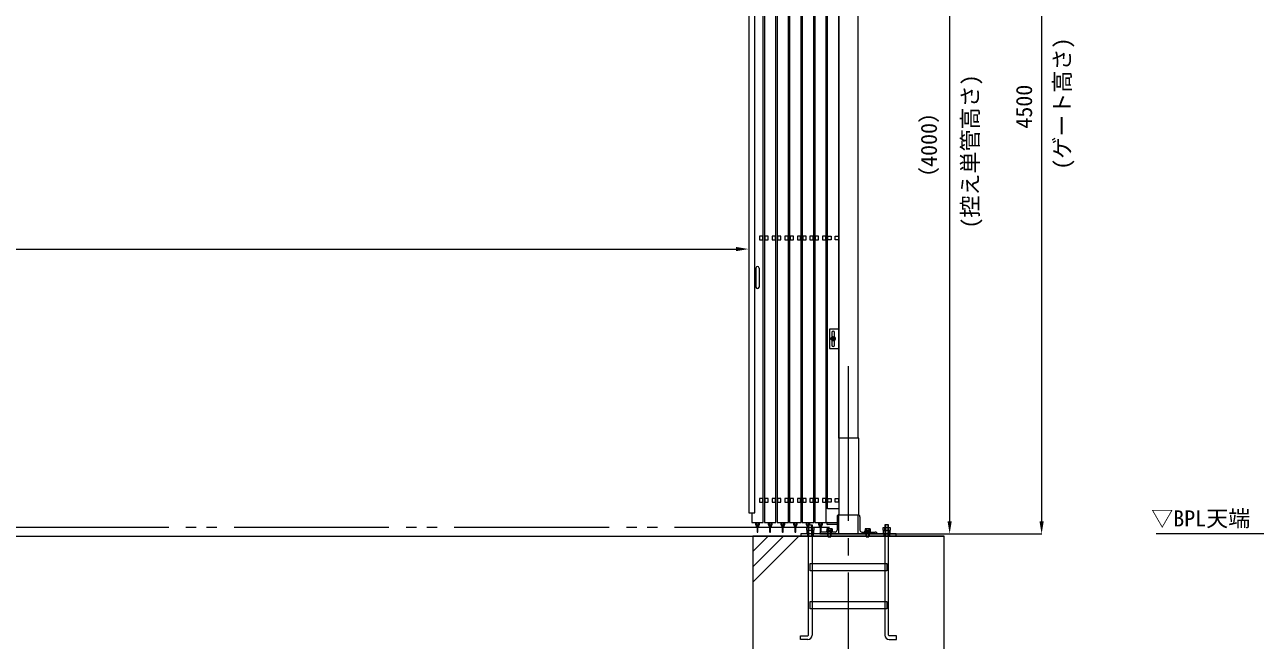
# Model space of a CAD drawing. Units: millimetres, scale not verified. Extents: x -20976 to 3174, y -17325 to 17325.
# Drawn here: x -11346 to -4908, y -14089 to -10870 of the extents above; entities that cross this region are included whole.
import ezdxf
from ezdxf.enums import TextEntityAlignment as Align

# ---------------------------------------------------------------- set-up
doc = ezdxf.new("R2010")
doc.units = ezdxf.units.MM
doc.header["$LTSCALE"] = 90
for name, pattern in [('CHAIN2', [12, 9, -1, 1, -1]), ('DASHED1', [1.8, 1.2, -0.6]), ('DOUBLE_CHAIN2', [12.8, 9, -1, 0.6, -0.6, 0.6, -1])]:
    doc.linetypes.add(name, pattern=pattern)
for name, color, linetype, lineweight in [('0-4_ﾊﾝﾄﾞﾙ', 7, 'Continuous', 18), ('0-5_ﾍﾞｰｽﾗｲﾝ', 5, 'Continuous', 18), ('0-6_ﾎﾞﾙﾄ類', 2, 'Continuous', 18), ('0-8_ﾜｲﾔｰﾛｰﾌﾟ', 7, 'DOUBLE_CHAIN2', 18), ('0-9_基礎工事用PCA大', 7, 'Continuous', 18), ('0-B_寸法', 3, 'Continuous', 18), ('0-C_側固定棒', 7, 'Continuous', 18), ('1-0_中央走行棒', 7, 'Continuous', 18), ('1-1_中央走行棒右', 7, 'Continuous', 18), ('1-4_通芯', 1, 'CHAIN2', 18), ('1-8_標準柱', 7, 'Continuous', 18), ('1-9_文字', 7, 'Continuous', 18)]:
    doc.layers.add(name, color=color, linetype=linetype, lineweight=lineweight)
doc.styles.add('ＭＳ ゴシック', font='')
doc.styles.get('ＭＳ ゴシック').set_extended_font_data('MS Gothic')

msp = doc.modelspace()

# ---------------------------------------------------------------- linework, layer by layer
at = {"layer": '0-4_ﾊﾝﾄﾞﾙ'}
for p, q in [((-7520.24, -12142.44), (-7520.24, -12242.44)), ((-7504.24, -12142.44), (-7504.24, -12242.44))]:
    msp.add_line(p, q, dxfattribs=at)
for centre, start, end in [((-7512.24, -12142.44), 0, 180), ((-7512.24, -12242.44), 180, 0)]:
    msp.add_arc(centre, 8, start, end, dxfattribs=at)
at = {"layer": '0-5_ﾍﾞｰｽﾗｲﾝ'}
for p, q in [((-20296.24, -13545), (-6536.24, -13545)), ((-6786.24, -13533), (-6026.24, -13533)), ((-3446.24, -13533), (-5427.51, -13533))]:
    msp.add_line(p, q, dxfattribs=at)
at = {"layer": '0-6_ﾎﾞﾙﾄ類'}
for p, q in [((-7245.76, -13512.97), (-7245.76, -13498.4)), ((-7245.76, -13515.83), (-7245.76, -13530.4)), ((-7226.71, -13512.97), (-7226.71, -13498.4)), ((-7226.71, -13515.83), (-7226.71, -13530.4)), ((-7148.08, -13506), (-7149.91, -13507.06)), ((-7149.91, -13507.06), (-7149.91, -13515.8)), ((-7149.91, -13515.8), (-7122.57, -13515.8)), ((-7148.08, -13506), (-7124.41, -13506)), ((-7147.48, -13516), (-7124.99, -13516)), ((-7143.08, -13507.06), (-7143.08, -13515.8)), ((-7137.43, -13519), (-7136.36, -13523)), ((-7136.12, -13519), (-7135.05, -13523)), ((-7129.4, -13507.06), (-7129.4, -13515.8)), ((-7124.41, -13506), (-7122.57, -13507.06)), ((-7122.57, -13507.06), (-7122.57, -13515.8)), ((-6948.07, -13506), (-6949.91, -13507.06)), ((-6949.91, -13507.06), (-6949.91, -13515.8)), ((-6949.91, -13515.8), (-6922.58, -13515.8)), ((-6948.07, -13506), (-6924.4, -13506)), ((-6947.49, -13516), (-6925, -13516)), ((-6943.08, -13507.06), (-6943.08, -13515.8)), ((-6937.43, -13519), (-6936.36, -13523)), ((-6936.12, -13519), (-6935.04, -13523)), ((-6929.41, -13507.06), (-6929.41, -13515.8)), ((-6924.4, -13506), (-6922.58, -13507.06)), ((-6922.58, -13507.06), (-6922.58, -13515.8)), ((-6845.76, -13512.97), (-6845.76, -13498.4)), ((-6845.76, -13515.83), (-6845.76, -13530.4)), ((-6826.72, -13512.97), (-6826.72, -13498.4)), ((-6826.72, -13515.83), (-6826.72, -13530.4)), ((-7144.24, -13545), (-7144.24, -13523)), ((-7144.24, -13545), (-7143.01, -13547.8)), ((-7143.01, -13547.8), (-7143.01, -13523)), ((-7128.24, -13545), (-7128.24, -13523)), ((-6944.24, -13545), (-6944.24, -13523)), ((-6944.24, -13545), (-6943.01, -13547.8)), ((-6943.01, -13547.8), (-6943.01, -13523)), ((-6928.24, -13545), (-6928.24, -13523))]:
    msp.add_line(p, q, dxfattribs=at)
for points in [[(-7111.33, -12503.94), (-7106.43, -12512.44), (-7111.33, -12520.94), (-7121.15, -12520.94), (-7126.06, -12512.44), (-7121.15, -12503.94)], [(-7254.71, -13512.97), (-7254.71, -13498.4), (-7217.77, -13498.4), (-7217.77, -13512.97), (-7220.24, -13514.4), (-7252.24, -13514.4)], [(-7254.71, -13515.83), (-7254.71, -13530.4), (-7217.77, -13530.4), (-7217.77, -13515.83), (-7220.24, -13514.4), (-7252.24, -13514.4)], [(-7122.24, -13516), (-7122.24, -13519), (-7150.24, -13519), (-7150.24, -13516)], [(-7150.24, -13519), (-7122.24, -13519), (-7122.24, -13523), (-7150.24, -13523)], [(-6922.24, -13516), (-6922.24, -13519), (-6950.24, -13519), (-6950.24, -13516)], [(-6950.24, -13519), (-6922.24, -13519), (-6922.24, -13523), (-6950.24, -13523)], [(-6854.72, -13512.97), (-6854.72, -13498.4), (-6817.76, -13498.4), (-6817.76, -13512.97), (-6820.24, -13514.4), (-6852.24, -13514.4)], [(-6854.72, -13515.83), (-6854.72, -13530.4), (-6817.76, -13530.4), (-6817.76, -13515.83), (-6820.24, -13514.4), (-6852.24, -13514.4)], [(-7254.24, -13530.4), (-7218.24, -13530.4), (-7218.24, -13533), (-7254.24, -13533)], [(-6854.24, -13530.4), (-6818.24, -13530.4), (-6818.24, -13533), (-6854.24, -13533)]]:
    msp.add_lwpolyline(points, close=True, dxfattribs=at)
for points in [[(-7144.24, -13545), (-7128.24, -13545), (-7129.47, -13547.8)], [(-7143.01, -13547.8), (-7129.47, -13547.8), (-7129.47, -13523)], [(-6944.24, -13545), (-6928.24, -13545), (-6929.47, -13547.8)], [(-6943.01, -13547.8), (-6929.47, -13547.8), (-6929.47, -13523)]]:
    msp.add_lwpolyline(points, dxfattribs=at)
for radius in [11, 8.5, 4.76, 4.22]:
    msp.add_circle((-7116.24, -12512.44), radius, dxfattribs=at)
for centre, radius, start, end in [((-7116.24, -12512.44), 8.9, 132.757, 167.243), ((-7116.24, -12512.44), 8.9, 192.757, 227.243), ((-7116.24, -12512.44), 8.9, 72.757, 107.243), ((-7116.24, -12512.44), 8.9, 252.757, 287.243), ((-7116.24, -12512.44), 8.9, 12.757, 47.243), ((-7116.24, -12512.44), 8.9, 312.757, 347.243), ((-7250.24, -13505.22), 8.96, 240, 300), ((-7250.24, -13523.58), 8.96, 60, 120), ((-7236.24, -13481.95), 32.45, 252.932, 287.068), ((-7236.24, -13546.85), 32.45, 72.932, 107.068), ((-7222.24, -13505.23), 8.95, 239.975, 300.025), ((-7222.24, -13523.57), 8.95, 59.975, 120.025), ((-7146.49, -13512.05), 6.05, 55.616, 124.384), ((-7147.48, -13515.8), 0.198, 180, 270), ((-7136.24, -13528.61), 22.62, 72.412, 107.588), ((-7125.99, -13512.05), 6.05, 55.616, 124.384), ((-7124.99, -13515.8), 0.198, 270, 0), ((-6946.49, -13512.05), 6.05, 55.616, 124.384), ((-6947.49, -13515.8), 0.198, 180, 270), ((-6936.24, -13528.61), 22.62, 72.412, 107.588), ((-6925.99, -13512.05), 6.05, 55.616, 124.384), ((-6925, -13515.8), 0.198, 270, 0), ((-6850.24, -13505.22), 8.96, 240, 300), ((-6850.24, -13523.58), 8.96, 60, 120), ((-6836.24, -13481.95), 32.45, 252.932, 287.068), ((-6836.24, -13546.85), 32.45, 72.932, 107.068), ((-6822.24, -13505.23), 8.95, 239.975, 300.025), ((-6822.24, -13523.57), 8.95, 59.975, 120.025)]:
    msp.add_arc(centre, radius, start, end, dxfattribs=at)
at = {"layer": '0-8_ﾜｲﾔｰﾛｰﾌﾟ'}
msp.add_line((-7136.24, -13500), (-18737.84, -13500), dxfattribs=at)
at = {"layer": '0-9_基礎工事用PCA大'}
for p, q in [((-7536.24, -13785), (-7296.24, -13545)), ((-7536.24, -13705), (-7376.24, -13545)), ((-7536.24, -13625), (-7456.24, -13545)), ((-7226.71, -13725), (-7226.71, -13887)), ((-6845.77, -13725), (-6845.77, -13887)), ((-7226.71, -13925), (-7226.71, -14062)), ((-6845.77, -13925), (-6845.77, -14062))]:
    msp.add_line(p, q, dxfattribs=at)
at = {"layer": '0-9_基礎工事用PCA大', "color": 4, "linetype": 'DASHED1', "lineweight": 9}
for p, q in [((-7250.93, -13533), (-7250.93, -13545)), ((-7221.24, -13533), (-7221.24, -13545)), ((-7144.24, -13533), (-7144.24, -13545)), ((-7128.24, -13533), (-7128.24, -13545)), ((-6944.24, -13533), (-6944.24, -13545)), ((-6928.24, -13533), (-6928.24, -13545)), ((-6851.24, -13533), (-6851.24, -13545)), ((-6821.24, -13533), (-6821.24, -13545)), ((-7226.71, -13687), (-7226.71, -13725)), ((-6845.77, -13687), (-6845.77, -13725)), ((-7226.71, -13887), (-7226.71, -13925)), ((-6845.77, -13887), (-6845.77, -13925))]:
    msp.add_line(p, q, dxfattribs=at)
at = {"layer": '0-9_基礎工事用PCA大'}
for points in [[(-7245.76, -14061.95), (-7245.76, -13485), (-7226.71, -13485), (-7226.71, -13687)], [(-7245.76, -13547.5), (-7243.26, -13545), (-7243.26, -13485), (-7229.21, -13485), (-7229.21, -13545), (-7226.71, -13547.5)], [(-6826.72, -14061.95), (-6826.72, -13485), (-6845.77, -13485), (-6845.77, -13687)], [(-6826.72, -13547.5), (-6829.22, -13545), (-6829.22, -13485), (-6843.27, -13485), (-6843.27, -13545), (-6845.77, -13547.5)], [(-7249.72, -14085), (-7286.71, -14085), (-7286.71, -14065.95), (-7249.76, -14065.95)], [(-6822.76, -14085), (-6785.77, -14085), (-6785.77, -14065.95), (-6822.71, -14065.95)]]:
    msp.add_lwpolyline(points, dxfattribs=at)
for points in [[(-7536.24, -14545), (-6536.24, -14545), (-6536.24, -13545), (-7536.24, -13545)], [(-7286.24, -13545), (-6786.24, -13545), (-6786.24, -13533), (-7286.24, -13533)], [(-7236.24, -13687), (-6836.24, -13687), (-6836.24, -13725), (-7236.24, -13725)], [(-7236.24, -13887), (-6836.24, -13887), (-6836.24, -13925), (-7236.24, -13925)]]:
    msp.add_lwpolyline(points, close=True, dxfattribs=at)
for centre, radius, start, end in [((-7249.76, -14061.95), 4, 270, 0), ((-7249.72, -14062), 23, 270, 0), ((-6822.76, -14062), 23, 180, 270), ((-6822.71, -14061.95), 4, 180, 270)]:
    msp.add_arc(centre, radius, start, end, dxfattribs=at)
at = {"layer": '0-B_寸法'}
for p, q in [((-6026.24, -9099), (-6026.24, -13467)), ((-6507.24, -9599), (-6507.24, -13467)), ((-7558.24, -11602.8), (-7558.24, -12044.4)), ((-18212.24, -12043.4), (-7624.24, -12043.4)), ((-6985.24, -13533), (-6025.24, -13533)), ((-6880.09, -13533), (-6506.24, -13533))]:
    msp.add_line(p, q, dxfattribs=at)
at = {"layer": '0-B_寸法', "color": 91}
for points in [[(-7624.24, -12032.4), (-7558.24, -12043.4), (-7624.24, -12054.4)], [(-6518.24, -13467), (-6507.24, -13533), (-6496.24, -13467)], [(-6037.24, -13467), (-6026.24, -13533), (-6015.24, -13467)]]:
    msp.add_solid(points, dxfattribs=at)
at = {"layer": '0-C_側固定棒'}
for points in [[(-7146.24, -13347.44), (-7146.24, -9732.44), (-7086.24, -9732.44), (-7086.24, -13402.44), (-7146.24, -13402.44)], [(-7126.59, -11995.94), (-7143.89, -11995.94), (-7143.89, -11975.94), (-7126.59, -11975.94)], [(-7088.59, -11995.94), (-7105.89, -11995.94), (-7105.89, -11975.94), (-7088.59, -11975.94)], [(-7126.59, -13367.44), (-7143.89, -13367.44), (-7143.89, -13347.44), (-7126.59, -13347.44)], [(-7088.59, -13367.44), (-7105.89, -13367.44), (-7105.89, -13347.44), (-7088.59, -13347.44)]]:
    msp.add_lwpolyline(points, close=True, dxfattribs=at)
at = {"layer": '1-0_中央走行棒'}
for p, q in [((-7454.79, -13485.54), (-7454.79, -13472.44)), ((-7449.79, -13485.54), (-7449.79, -13472.44)), ((-7448.74, -13486.94), (-7448.74, -13521.94)), ((-7443.74, -13521.94), (-7443.74, -13486.94)), ((-7442.79, -13472.44), (-7442.79, -13485.54)), ((-7437.79, -13472.44), (-7437.79, -13485.54)), ((-7388.79, -13485.54), (-7388.79, -13472.44)), ((-7383.79, -13485.54), (-7383.79, -13472.44)), ((-7382.74, -13486.94), (-7382.74, -13521.94)), ((-7377.74, -13521.94), (-7377.74, -13486.94)), ((-7376.79, -13472.44), (-7376.79, -13485.54)), ((-7371.79, -13472.44), (-7371.79, -13485.54)), ((-7322.79, -13485.54), (-7322.79, -13472.44)), ((-7317.79, -13485.54), (-7317.79, -13472.44)), ((-7316.74, -13486.94), (-7316.74, -13521.94)), ((-7311.74, -13521.94), (-7311.74, -13486.94)), ((-7310.79, -13472.44), (-7310.79, -13485.54)), ((-7305.8, -13472.44), (-7305.8, -13485.54)), ((-7256.79, -13485.54), (-7256.79, -13472.44)), ((-7251.8, -13485.54), (-7251.8, -13472.44)), ((-7250.74, -13486.94), (-7250.74, -13498.4)), ((-7244.79, -13472.44), (-7244.79, -13485)), ((-7239.79, -13472.44), (-7239.79, -13485)), ((-7190.79, -13485.54), (-7190.79, -13472.44)), ((-7185.79, -13485.54), (-7185.79, -13472.44)), ((-7184.74, -13486.94), (-7184.74, -13521.94)), ((-7179.74, -13521.94), (-7179.74, -13486.94)), ((-7178.79, -13472.44), (-7178.79, -13485.54)), ((-7173.79, -13472.44), (-7173.79, -13485.54))]:
    msp.add_line(p, q, dxfattribs=at)
for points in [[(-7471.24, -9252.44), (-7476.24, -9252.44), (-7476.24, -13472.44), (-7416.24, -13472.44), (-7416.24, -9252.44), (-7421.24, -9252.44)], [(-7405.24, -9252.44), (-7410.24, -9252.44), (-7410.24, -13472.44), (-7350.24, -13472.44), (-7350.24, -9252.44), (-7355.24, -9252.44)], [(-7339.24, -9252.44), (-7344.24, -9252.44), (-7344.24, -13472.44), (-7284.24, -13472.44), (-7284.24, -9252.44), (-7289.24, -9252.44)], [(-7273.24, -9252.44), (-7278.24, -9252.44), (-7278.24, -13472.44), (-7218.24, -13472.44), (-7218.24, -9301)], [(-7212.24, -9307), (-7212.24, -13472.44), (-7152.24, -13472.44), (-7152.24, -9558.99)]]:
    msp.add_lwpolyline(points, dxfattribs=at)
for points in [[(-7473.89, -11995.94), (-7456.59, -11995.94), (-7456.59, -11975.94), (-7473.89, -11975.94)], [(-7435.89, -11995.94), (-7418.59, -11995.94), (-7418.59, -11975.94), (-7435.89, -11975.94)], [(-7407.89, -11995.94), (-7390.59, -11995.94), (-7390.59, -11975.94), (-7407.89, -11975.94)], [(-7369.89, -11995.94), (-7352.59, -11995.94), (-7352.59, -11975.94), (-7369.89, -11975.94)], [(-7341.89, -11995.94), (-7324.59, -11995.94), (-7324.59, -11975.94), (-7341.89, -11975.94)], [(-7303.89, -11995.94), (-7286.59, -11995.94), (-7286.59, -11975.94), (-7303.89, -11975.94)], [(-7275.89, -11995.94), (-7258.59, -11995.94), (-7258.59, -11975.94), (-7275.89, -11975.94)], [(-7237.89, -11995.94), (-7220.59, -11995.94), (-7220.59, -11975.94), (-7237.89, -11975.94)], [(-7209.89, -11995.94), (-7192.59, -11995.94), (-7192.59, -11975.94), (-7209.89, -11975.94)], [(-7171.89, -11995.94), (-7154.59, -11995.94), (-7154.59, -11975.94), (-7171.89, -11975.94)], [(-7473.89, -13367.44), (-7456.59, -13367.44), (-7456.59, -13347.44), (-7473.89, -13347.44)], [(-7435.89, -13367.44), (-7418.59, -13367.44), (-7418.59, -13347.44), (-7435.89, -13347.44)], [(-7407.89, -13367.44), (-7390.59, -13367.44), (-7390.59, -13347.44), (-7407.89, -13347.44)], [(-7369.89, -13367.44), (-7352.59, -13367.44), (-7352.59, -13347.44), (-7369.89, -13347.44)], [(-7341.89, -13367.44), (-7324.59, -13367.44), (-7324.59, -13347.44), (-7341.89, -13347.44)], [(-7303.89, -13367.44), (-7286.59, -13367.44), (-7286.59, -13347.44), (-7303.89, -13347.44)], [(-7275.89, -13367.44), (-7258.59, -13367.44), (-7258.59, -13347.44), (-7275.89, -13347.44)], [(-7237.89, -13367.44), (-7220.59, -13367.44), (-7220.59, -13347.44), (-7237.89, -13347.44)], [(-7209.89, -13367.44), (-7192.59, -13367.44), (-7192.59, -13347.44), (-7209.89, -13347.44)], [(-7171.89, -13367.44), (-7154.59, -13367.44), (-7154.59, -13347.44), (-7171.89, -13347.44)]]:
    msp.add_lwpolyline(points, close=True, dxfattribs=at)
for centre, radius, start, end in [((-7446.29, -13485.54), 8.5, 180, 253.254), ((-7446.29, -13485.54), 3.5, 180, 225.592), ((-7446.24, -13486.94), 2.5, 0, 180), ((-7446.29, -13485.54), 8.5, 287.463, 0), ((-7446.29, -13485.54), 3.5, 316.787, 0), ((-7380.29, -13485.54), 8.5, 180, 253.254), ((-7380.29, -13485.54), 3.5, 180, 225.592), ((-7380.24, -13486.94), 2.5, 0, 180), ((-7380.29, -13485.54), 8.5, 287.463, 0), ((-7380.29, -13485.54), 3.5, 316.787, 0), ((-7314.29, -13485.54), 8.5, 180, 253.254), ((-7314.29, -13485.54), 3.5, 180, 225.592), ((-7314.24, -13486.94), 2.5, 0, 180), ((-7314.29, -13485.54), 8.5, 287.463, 0), ((-7314.29, -13485.54), 3.5, 316.787, 0), ((-7248.29, -13485.54), 8.5, 180, 253.254), ((-7248.29, -13485.54), 3.5, 180, 225.592), ((-7248.24, -13486.94), 2.5, 8.11, 180), ((-7182.29, -13485.54), 8.5, 180, 253.254), ((-7182.29, -13485.54), 3.5, 180, 225.592), ((-7182.24, -13486.94), 2.5, 0, 180), ((-7182.29, -13485.54), 8.5, 287.463, 0), ((-7182.29, -13485.54), 3.5, 316.787, 0), ((-7446.24, -13521.94), 2.5, 180, 0), ((-7380.24, -13521.94), 2.5, 180, 0), ((-7314.24, -13521.94), 2.5, 180, 0), ((-7182.24, -13521.94), 2.5, 180, 0)]:
    msp.add_arc(centre, radius, start, end, dxfattribs=at)
at = {"layer": '1-1_中央走行棒右'}
for p, q in [((-7520.79, -13485.54), (-7520.79, -13472.44)), ((-7515.79, -13485.54), (-7515.79, -13472.44)), ((-7514.74, -13486.94), (-7514.74, -13521.94)), ((-7509.74, -13521.94), (-7509.74, -13486.94)), ((-7508.79, -13472.44), (-7508.79, -13485.54)), ((-7503.8, -13472.44), (-7503.8, -13485.54))]:
    msp.add_line(p, q, dxfattribs=at)
msp.add_lwpolyline([(-7542.24, -13422.44), (-7542.24, -13472.44), (-7482.24, -13472.44), (-7482.24, -9252.44), (-7487.24, -9252.44)], dxfattribs=at)
for points in [[(-7558.24, -13422.44), (-7526.24, -13422.44), (-7526.24, -10672.44), (-7558.24, -10672.44)], [(-7501.89, -11995.94), (-7484.59, -11995.94), (-7484.59, -11975.94), (-7501.89, -11975.94)], [(-7501.89, -13367.44), (-7484.59, -13367.44), (-7484.59, -13347.44), (-7501.89, -13347.44)]]:
    msp.add_lwpolyline(points, close=True, dxfattribs=at)
for centre, radius, start, end in [((-7512.29, -13485.54), 8.5, 180, 253.254), ((-7512.29, -13485.54), 3.5, 180, 225.592), ((-7512.24, -13486.94), 2.5, 0, 180), ((-7512.29, -13485.54), 8.5, 287.463, 0), ((-7512.29, -13485.54), 3.5, 316.787, 0), ((-7512.24, -13521.94), 2.5, 180, 0)]:
    msp.add_arc(centre, radius, start, end, dxfattribs=at)
at = {"layer": '1-4_通芯'}
msp.add_line((-7036.24, -14545), (-7036.24, -12633), dxfattribs=at)
at = {"layer": '1-8_標準柱'}
for p, q in [((-7086.24, -13033), (-7086.24, -9583)), ((-6986.24, -13033), (-6986.24, -9583)), ((-7123.74, -12480), (-7123.74, -12504.39)), ((-7108.74, -12504.39), (-7108.74, -12480)), ((-7123.74, -12520.49), (-7123.74, -12546)), ((-7108.74, -12546), (-7108.74, -12520.49)), ((-7096.24, -13443), (-7096.24, -13513)), ((-6976.24, -13443), (-6976.24, -13513)), ((-7106.24, -13523), (-7176.24, -13523)), ((-7086.24, -13533), (-6986.24, -13533)), ((-6966.24, -13523), (-6896.24, -13523))]:
    msp.add_line(p, q, dxfattribs=at)
at = {"layer": '1-8_標準柱', "color": 4, "linetype": 'DASHED1', "lineweight": 9}
for p, q in [((-7146.24, -13523), (-7146.24, -13533)), ((-7126.24, -13523), (-7126.24, -13533)), ((-6946.24, -13523), (-6946.24, -13533)), ((-6926.24, -13523), (-6926.24, -13533))]:
    msp.add_line(p, q, dxfattribs=at)
at = {"layer": '1-8_標準柱'}
for points in [[(-7086.24, -12463), (-7136.24, -12463), (-7136.24, -12563), (-7086.24, -12563)], [(-6983.04, -13033), (-7086.24, -13033), (-7086.24, -13433), (-6983.04, -13433)]]:
    msp.add_lwpolyline(points, close=True, dxfattribs=at)
for points in [[(-7186.24, -13533), (-7086.24, -13533), (-7086.24, -13433)], [(-6886.24, -13533), (-6986.24, -13533), (-6986.24, -13433)], [(-7145.24, -13473), (-7096.24, -13473), (-7096.24, -13483), (-7145.24, -13483)]]:
    msp.add_lwpolyline(points, dxfattribs=at)
for centre, radius, start, end in [((-7116.24, -12480), 7.5, 0, 180), ((-7116.24, -12546), 7.5, 180, 0), ((-7086.24, -13443), 10, 90, 180), ((-6986.24, -13443), 10, 0, 90), ((-7145.24, -13478), 5, 90, 270), ((-7106.24, -13513), 10, 270, 0), ((-6966.24, -13513), 10, 180, 270), ((-7176.24, -13533), 10, 90, 180), ((-6896.24, -13533), 10, 0, 90)]:
    msp.add_arc(centre, radius, start, end, dxfattribs=at)

# ---------------------------------------------------------------- texts
at = {"layer": '0-B_寸法', "style": 'ＭＳ ゴシック'}
for s, p in [('(ゲート高さ)', (-5851.52, -11628.6)), ('(控え単管高さ)', (-6332.52, -11936.2)), ('4500', (-6050.72, -11413.91)), ('（4000）', (-6548.34, -11729.11))]:
    msp.add_text(s, height=84.46, rotation=90, dxfattribs=at).set_placement(p, align=Align.BOTTOM_LEFT)
at = {"layer": '1-9_文字', "style": 'ＭＳ ゴシック'}
msp.add_text('▽BPL天端', height=84.46, dxfattribs=at).set_placement((-5452.87, -13519.32), align=Align.BOTTOM_LEFT)

doc.saveas('drawing.dxf')
